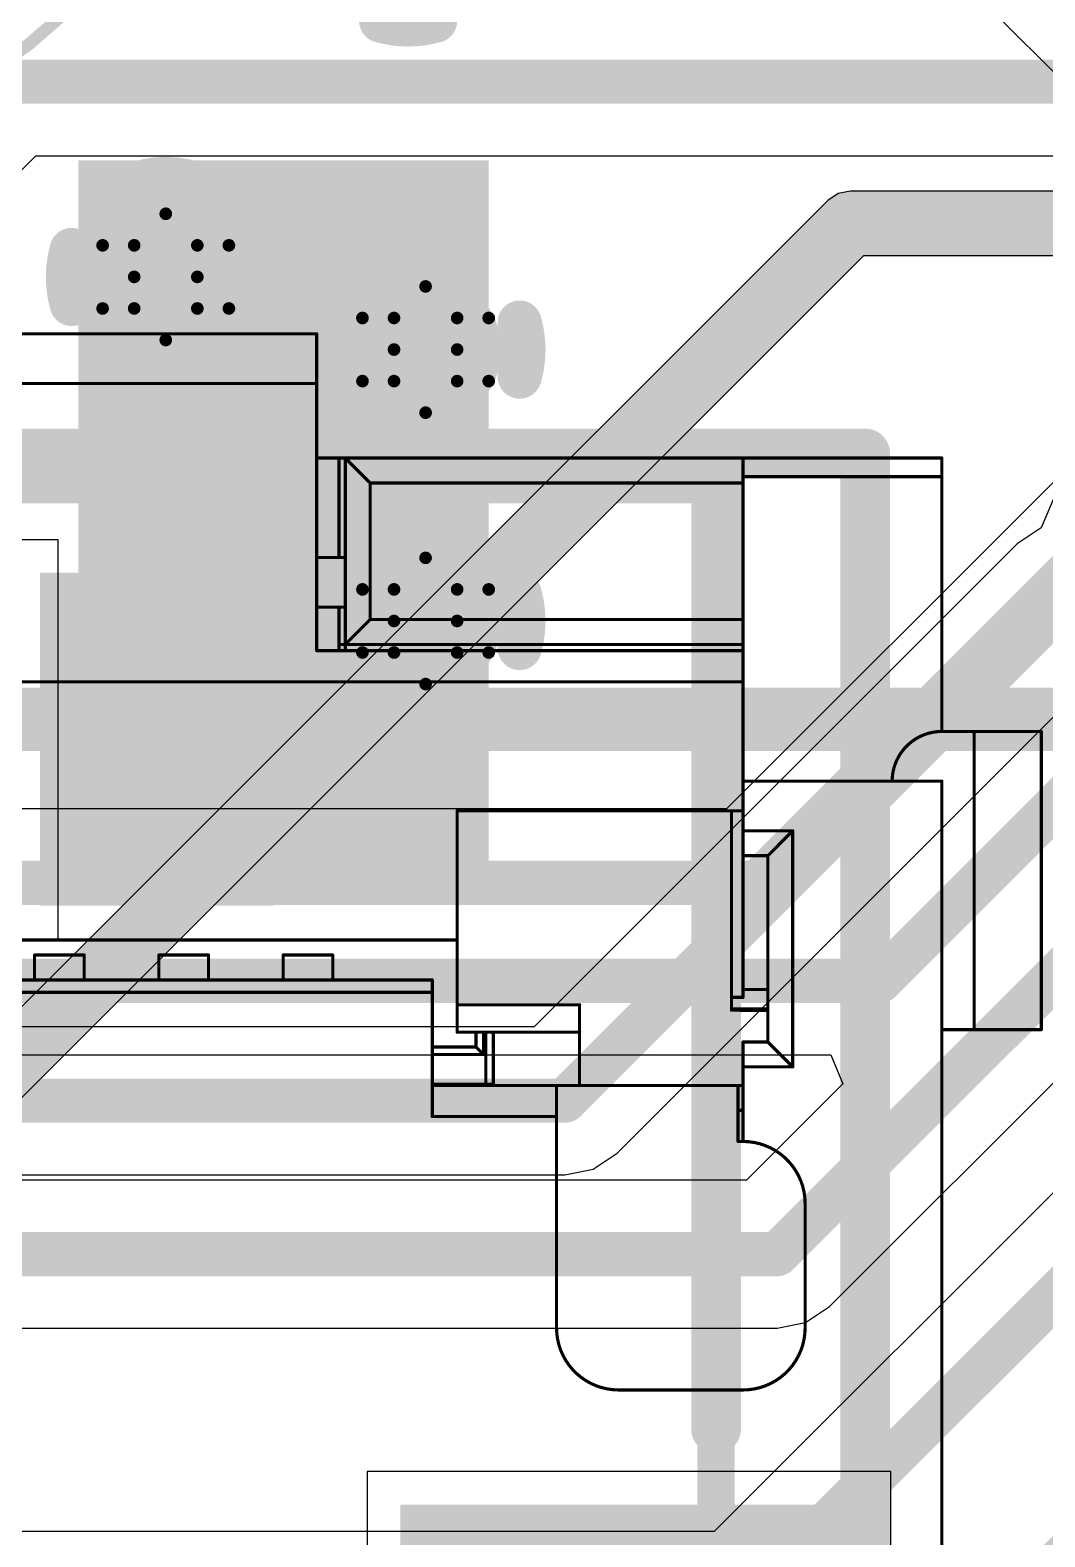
# Model space of a CAD drawing. Header units: millimetres. Extents: x 1.5 to 19.4, y 0 to 11.5.
# Drawn here: x 7.3628 to 7.5235, y 6.9089 to 7.1476 of the extents above; entities that cross this region are included whole.
import ezdxf

# ---------------------------------------------------------------- set-up
doc = ezdxf.new("R2010")
doc.units = ezdxf.units.MM
doc.header["$MEASUREMENT"] = 0
for name, color, linetype in [('BottomLayer', 5, 'Continuous'), ('BottomOverlay', 54, 'Continuous'), ('BottomPaste', 16, 'Continuous'), ('BottomSolder', 6, 'Continuous'), ('DrillDrawing', 1, 'Continuous'), ('InternalPlane1', 76, 'Continuous'), ('InternalPlane2', 16, 'Continuous'), ('KeepOutLayer', 6, 'Continuous'), ('Mechanical10', 56, 'Continuous'), ('Mechanical12', 56, 'Continuous'), ('Mechanical15', 56, 'Continuous'), ('Mechanical2', 216, 'Continuous'), ('Mechanical4', 56, 'Continuous'), ('Mechanical5', 56, 'Continuous'), ('MultiLayer', 9, 'Continuous'), ('TopLayer', 1, 'Continuous'), ('ViaHoleLayer', 16, 'Continuous')]:
    doc.layers.add(name, color=color, linetype=linetype)

# ---------------------------------------------------------------- blocks, each defined once
blk = doc.blocks.new('O_____XF2M_1215_1A_R100_B_1')
at = {"layer": 'BottomLayer'}
for points in [[(-0.20669, 0.04921), (-0.13976, 0.04921), (-0.20669, 0.10827), (-0.13976, 0.10827)], [(-0.11417, -0.09843), (-0.10236, -0.09843), (-0.11417, -0.05118), (-0.10236, -0.05118)], [(-0.09449, -0.09843), (-0.08268, -0.09843), (-0.09449, -0.05118), (-0.08268, -0.05118)]]:
    blk.add_solid(points, dxfattribs=at)
at = {"layer": 'BottomOverlay', "const_width": 0.00787}
for points in [[(-0.18701, 0.03445), (-0.18701, -0.11614)], [(0.18701, -0.11614), (-0.18701, -0.11614)]]:
    blk.add_lwpolyline(points, dxfattribs=at)
at = {"layer": 'BottomOverlay'}
for points, const_width in [([(-0.18898, 0.03445, 1), (-0.18504, 0.03445, 1)], 0.00394), ([(-0.13134, -0.075, 1), (-0.14118, -0.075, 1)], 0.00984), ([(-0.14364, -0.075, 1), (-0.13872, -0.075, 1)], 0.00492), ([(-0.1338, -0.075, 1), (-0.12888, -0.075, 1)], 0.00492), ([(-0.18898, -0.11614, 1), (-0.18504, -0.11614, 1)], 0.00394), ([(-0.18898, -0.11614, 1), (-0.18504, -0.11614, 1)], 0.00394)]:
    blk.add_lwpolyline(points, format="xyb", close=True, dxfattribs=dict(at, const_width=const_width))
at = {"layer": 'BottomPaste'}
for points in [[(-0.20669, 0.04921), (-0.13976, 0.04921), (-0.20669, 0.10827), (-0.13976, 0.10827)], [(-0.11417, -0.09843), (-0.10236, -0.09843), (-0.11417, -0.05118), (-0.10236, -0.05118)], [(-0.09449, -0.09843), (-0.08268, -0.09843), (-0.09449, -0.05118), (-0.08268, -0.05118)]]:
    blk.add_solid(points, dxfattribs=at)
at = {"layer": 'BottomSolder'}
for points in [[(-0.20945, 0.04646), (-0.13701, 0.04646), (-0.20945, 0.11102), (-0.13701, 0.11102)], [(-0.11693, -0.10118), (-0.09961, -0.10118), (-0.11693, -0.04843), (-0.09961, -0.04843)], [(-0.09724, -0.10118), (-0.07992, -0.10118), (-0.09724, -0.04843), (-0.07992, -0.04843)]]:
    blk.add_solid(points, dxfattribs=at)
at = {"layer": 'Mechanical10', "const_width": 0.00787}
for points in [[(-0.21063, 0.12008), (-0.21063, -0.12008)], [(0.21063, -0.12008), (-0.21063, -0.12008)]]:
    blk.add_lwpolyline(points, dxfattribs=at)
at = {"layer": 'Mechanical10', "const_width": 0.00394}
blk.add_lwpolyline([(-0.2126, -0.12008, 1), (-0.20866, -0.12008, 1)], format="xyb", close=True, dxfattribs=at)
blk.add_lwpolyline([(-0.2126, -0.12008, 1), (-0.20866, -0.12008, 1)], format="xyb", close=True, dxfattribs=at)
at = {"layer": 'Mechanical12', "const_width": 0.00591}
for points in [[(-0.18701, 0.11614), (-0.18701, -0.11614)], [(0.18701, -0.11614), (-0.18701, -0.11614)]]:
    blk.add_lwpolyline(points, dxfattribs=at)
at = {"layer": 'Mechanical12', "const_width": 0.00295}
blk.add_lwpolyline([(-0.18848, -0.11614, 1), (-0.18553, -0.11614, 1)], format="xyb", close=True, dxfattribs=at)
blk.add_lwpolyline([(-0.18848, -0.11614, 1), (-0.18553, -0.11614, 1)], format="xyb", close=True, dxfattribs=at)
at = {"layer": 'Mechanical15', "const_width": 0.00787}
for points in [[(-0.21063, 0.12008), (-0.21063, -0.12008)], [(0.21063, -0.12008), (-0.21063, -0.12008)]]:
    blk.add_lwpolyline(points, dxfattribs=at)
at = {"layer": 'Mechanical15', "const_width": 0.00394}
blk.add_lwpolyline([(-0.2126, -0.12008, 1), (-0.20866, -0.12008, 1)], format="xyb", close=True, dxfattribs=at)
blk.add_lwpolyline([(-0.2126, -0.12008, 1), (-0.20866, -0.12008, 1)], format="xyb", close=True, dxfattribs=at)

msp = doc.modelspace()

# ---------------------------------------------------------------- linework, layer by layer
at = {"layer": 'BottomLayer'}
for p, q in [((7.33771, 7.10169), (7.3637, 7.12768)), ((7.3637, 7.12768), (7.59477, 7.12768)), ((7.5253, 7.07433), (7.52293, 7.06876)), ((7.52293, 7.06876), (7.51913, 7.06622)), ((7.36722, 7.06686), (7.30578, 7.06686)), ((7.36722, 7.00361), (7.36722, 7.06686)), ((7.51913, 7.06622), (7.44261, 6.9897)), ((7.45576, 6.96969), (7.53227, 7.0462)), ((7.29056, 7.00361), (7.36722, 7.00361)), ((7.44261, 6.9897), (7.2974, 6.9897)), ((7.45195, 6.96714), (7.45576, 6.96969)), ((7.32696, 6.96625), (7.44747, 6.96625)), ((7.44747, 6.96625), (7.45195, 6.96714)), ((7.49911, 6.91922), (7.41618, 6.91922)), ((7.41618, 6.91922), (7.41618, 6.84417)), ((7.49911, 6.84417), (7.49911, 6.91922))]:
    msp.add_line(p, q, dxfattribs=at)
at = {"layer": 'BottomLayer', "const_width": 0.007}
for points in [[(7.35885, 7.13941), (7.60859, 7.13941)], [(7.44747, 6.97798), (7.52742, 7.05793)], [(7.29255, 6.97798), (7.44747, 6.97798)]]:
    msp.add_lwpolyline(points, dxfattribs=at)
at = {"layer": 'BottomLayer'}
for points, const_width in [([(7.37927, 7.10849, 1), (7.38927, 7.10849, 1)], 0.01), ([(7.42042, 7.09698, 1), (7.43042, 7.09698, 1)], 0.01), ([(7.42042, 7.05398, 1), (7.43042, 7.05398, 1)], 0.01), ([(7.44572, 6.97798, 1), (7.44922, 6.97798, 1)], 0.0035), ([(7.44572, 6.97798, 1), (7.44922, 6.97798, 1)], 0.0035)]:
    msp.add_lwpolyline(points, format="xyb", close=True, dxfattribs=dict(at, const_width=const_width))
msp.add_solid([(7.37042, 7.01398), (7.43542, 7.01398), (7.37042, 7.12698), (7.43542, 7.12698)], dxfattribs=at)
at = {"layer": 'DrillDrawing', "const_width": 0.002}
for points in [[(7.37927, 7.11349), (7.38427, 7.11849)], [(7.38427, 7.11849), (7.38927, 7.11349)], [(7.37427, 7.11349), (7.37927, 7.10849)], [(7.37427, 7.11349), (7.37927, 7.11349)], [(7.38927, 7.11349), (7.39427, 7.11349)], [(7.38927, 7.10849), (7.39427, 7.11349)], [(7.37427, 7.10349), (7.37927, 7.10849)], [(7.38927, 7.10849), (7.39427, 7.10349)], [(7.42042, 7.10198), (7.42542, 7.10698)], [(7.42542, 7.10698), (7.43042, 7.10198)], [(7.37427, 7.10349), (7.37927, 7.10349)], [(7.37927, 7.10349), (7.38427, 7.09849)], [(7.38427, 7.09849), (7.38927, 7.10349)], [(7.38927, 7.10349), (7.39427, 7.10349)], [(7.41542, 7.10198), (7.42042, 7.09698)], [(7.41542, 7.10198), (7.42042, 7.10198)], [(7.43042, 7.10198), (7.43542, 7.10198)], [(7.43042, 7.09698), (7.43542, 7.10198)], [(7.41542, 7.09198), (7.42042, 7.09698)], [(7.43042, 7.09698), (7.43542, 7.09198)], [(7.41542, 7.09198), (7.42042, 7.09198)], [(7.42042, 7.09198), (7.42542, 7.08698)], [(7.42542, 7.08698), (7.43042, 7.09198)], [(7.43042, 7.09198), (7.43542, 7.09198)], [(7.42042, 7.05898), (7.42542, 7.06398)], [(7.42542, 7.06398), (7.43042, 7.05898)], [(7.41542, 7.05898), (7.42042, 7.05398)], [(7.41542, 7.05898), (7.42042, 7.05898)], [(7.43042, 7.05898), (7.43542, 7.05898)], [(7.43042, 7.05398), (7.43542, 7.05898)], [(7.41542, 7.04898), (7.42042, 7.05398)], [(7.43042, 7.05398), (7.43542, 7.04898)], [(7.41542, 7.04898), (7.42042, 7.04898)], [(7.42042, 7.04898), (7.42542, 7.04398)], [(7.42542, 7.04398), (7.43042, 7.04898)], [(7.43042, 7.04898), (7.43542, 7.04898)]]:
    msp.add_lwpolyline(points, dxfattribs=at)
at = {"layer": 'DrillDrawing', "const_width": 0.001}
for points in [[(7.38377, 7.11849, 1), (7.38477, 7.11849, 1)], [(7.38377, 7.11849, 1), (7.38477, 7.11849, 1)], [(7.37377, 7.11349, 1), (7.37477, 7.11349, 1)], [(7.37377, 7.11349, 1), (7.37477, 7.11349, 1)], [(7.37877, 7.11349, 1), (7.37977, 7.11349, 1)], [(7.37877, 7.11349, 1), (7.37977, 7.11349, 1)], [(7.38877, 7.11349, 1), (7.38977, 7.11349, 1)], [(7.38877, 7.11349, 1), (7.38977, 7.11349, 1)], [(7.39377, 7.11349, 1), (7.39477, 7.11349, 1)], [(7.39377, 7.11349, 1), (7.39477, 7.11349, 1)], [(7.37877, 7.10849, 1), (7.37977, 7.10849, 1)], [(7.37877, 7.10849, 1), (7.37977, 7.10849, 1)], [(7.38877, 7.10849, 1), (7.38977, 7.10849, 1)], [(7.38877, 7.10849, 1), (7.38977, 7.10849, 1)], [(7.42492, 7.10698, 1), (7.42592, 7.10698, 1)], [(7.42492, 7.10698, 1), (7.42592, 7.10698, 1)], [(7.37377, 7.10349, 1), (7.37477, 7.10349, 1)], [(7.37377, 7.10349, 1), (7.37477, 7.10349, 1)], [(7.37877, 7.10349, 1), (7.37977, 7.10349, 1)], [(7.37877, 7.10349, 1), (7.37977, 7.10349, 1)], [(7.38877, 7.10349, 1), (7.38977, 7.10349, 1)], [(7.38877, 7.10349, 1), (7.38977, 7.10349, 1)], [(7.39377, 7.10349, 1), (7.39477, 7.10349, 1)], [(7.39377, 7.10349, 1), (7.39477, 7.10349, 1)], [(7.41492, 7.10198, 1), (7.41592, 7.10198, 1)], [(7.41492, 7.10198, 1), (7.41592, 7.10198, 1)], [(7.41992, 7.10198, 1), (7.42092, 7.10198, 1)], [(7.41992, 7.10198, 1), (7.42092, 7.10198, 1)], [(7.42992, 7.10198, 1), (7.43092, 7.10198, 1)], [(7.42992, 7.10198, 1), (7.43092, 7.10198, 1)], [(7.43492, 7.10198, 1), (7.43592, 7.10198, 1)], [(7.43492, 7.10198, 1), (7.43592, 7.10198, 1)], [(7.38377, 7.09849, 1), (7.38477, 7.09849, 1)], [(7.38377, 7.09849, 1), (7.38477, 7.09849, 1)], [(7.41992, 7.09698, 1), (7.42092, 7.09698, 1)], [(7.41992, 7.09698, 1), (7.42092, 7.09698, 1)], [(7.42992, 7.09698, 1), (7.43092, 7.09698, 1)], [(7.42992, 7.09698, 1), (7.43092, 7.09698, 1)], [(7.41492, 7.09198, 1), (7.41592, 7.09198, 1)], [(7.41492, 7.09198, 1), (7.41592, 7.09198, 1)], [(7.41992, 7.09198, 1), (7.42092, 7.09198, 1)], [(7.41992, 7.09198, 1), (7.42092, 7.09198, 1)], [(7.42992, 7.09198, 1), (7.43092, 7.09198, 1)], [(7.42992, 7.09198, 1), (7.43092, 7.09198, 1)], [(7.43492, 7.09198, 1), (7.43592, 7.09198, 1)], [(7.43492, 7.09198, 1), (7.43592, 7.09198, 1)], [(7.42492, 7.08698, 1), (7.42592, 7.08698, 1)], [(7.42492, 7.08698, 1), (7.42592, 7.08698, 1)], [(7.42492, 7.06398, 1), (7.42592, 7.06398, 1)], [(7.42492, 7.06398, 1), (7.42592, 7.06398, 1)], [(7.41492, 7.05898, 1), (7.41592, 7.05898, 1)], [(7.41492, 7.05898, 1), (7.41592, 7.05898, 1)], [(7.41992, 7.05898, 1), (7.42092, 7.05898, 1)], [(7.41992, 7.05898, 1), (7.42092, 7.05898, 1)], [(7.42992, 7.05898, 1), (7.43092, 7.05898, 1)], [(7.42992, 7.05898, 1), (7.43092, 7.05898, 1)], [(7.43492, 7.05898, 1), (7.43592, 7.05898, 1)], [(7.43492, 7.05898, 1), (7.43592, 7.05898, 1)], [(7.41992, 7.05398, 1), (7.42092, 7.05398, 1)], [(7.41992, 7.05398, 1), (7.42092, 7.05398, 1)], [(7.42992, 7.05398, 1), (7.43092, 7.05398, 1)], [(7.42992, 7.05398, 1), (7.43092, 7.05398, 1)], [(7.41492, 7.04898, 1), (7.41592, 7.04898, 1)], [(7.41492, 7.04898, 1), (7.41592, 7.04898, 1)], [(7.41992, 7.04898, 1), (7.42092, 7.04898, 1)], [(7.41992, 7.04898, 1), (7.42092, 7.04898, 1)], [(7.42992, 7.04898, 1), (7.43092, 7.04898, 1)], [(7.42992, 7.04898, 1), (7.43092, 7.04898, 1)], [(7.43492, 7.04898, 1), (7.43592, 7.04898, 1)], [(7.43492, 7.04898, 1), (7.43592, 7.04898, 1)], [(7.42492, 7.04398, 1), (7.42592, 7.04398, 1)], [(7.42492, 7.04398, 1), (7.42592, 7.04398, 1)]]:
    msp.add_lwpolyline(points, format="xyb", close=True, dxfattribs=at)
at = {"layer": 'InternalPlane1', "const_width": 0.007}
for points in [[(7.42693, 7.14908, -0.140541), (7.41838, 7.14908)], [(7.37999, 7.12339, -0.140541), (7.38854, 7.12339)], [(7.36937, 7.10421, -0.140541), (7.36937, 7.11276)], [(7.39916, 7.11276, -0.140541), (7.39916, 7.10421)], [(7.42114, 7.11188, -0.140541), (7.42969, 7.11188)], [(7.41052, 7.0927, -0.140541), (7.41052, 7.10125)], [(7.44032, 7.10125, -0.140541), (7.44032, 7.0927)], [(7.38854, 7.09359, -0.140541), (7.37999, 7.09359)], [(7.42969, 7.08208, -0.140541), (7.42114, 7.08208)], [(7.42114, 7.06888, -0.140541), (7.42969, 7.06888)], [(7.41052, 7.0497, -0.140541), (7.41052, 7.05825)], [(7.44032, 7.05825, -0.140541), (7.44032, 7.0497)], [(7.42969, 7.03908, -0.140541), (7.42114, 7.03908)]]:
    msp.add_lwpolyline(points, format="xyb", dxfattribs=at)
at = {"layer": 'InternalPlane1', "const_width": 0.0035}
for points in [[(7.41663, 7.14908, 1), (7.42013, 7.14908, 1)], [(7.42518, 7.14908, 1), (7.42868, 7.14908, 1)], [(7.37824, 7.12339, 1), (7.38174, 7.12339, 1)], [(7.38679, 7.12339, 1), (7.39029, 7.12339, 1)], [(7.36762, 7.11276, 1), (7.37112, 7.11276, 1)], [(7.39741, 7.11276, 1), (7.40091, 7.11276, 1)], [(7.41939, 7.11188, 1), (7.42289, 7.11188, 1)], [(7.42794, 7.11188, 1), (7.43144, 7.11188, 1)], [(7.36762, 7.10421, 1), (7.37112, 7.10421, 1)], [(7.39741, 7.10421, 1), (7.40091, 7.10421, 1)], [(7.40877, 7.10125, 1), (7.41227, 7.10125, 1)], [(7.43857, 7.10125, 1), (7.44207, 7.10125, 1)], [(7.37824, 7.09359, 1), (7.38174, 7.09359, 1)], [(7.38679, 7.09359, 1), (7.39029, 7.09359, 1)], [(7.40877, 7.0927, 1), (7.41227, 7.0927, 1)], [(7.43857, 7.0927, 1), (7.44207, 7.0927, 1)], [(7.41939, 7.08208, 1), (7.42289, 7.08208, 1)], [(7.42794, 7.08208, 1), (7.43144, 7.08208, 1)], [(7.41939, 7.06888, 1), (7.42289, 7.06888, 1)], [(7.42794, 7.06888, 1), (7.43144, 7.06888, 1)], [(7.40877, 7.05825, 1), (7.41227, 7.05825, 1)], [(7.43857, 7.05825, 1), (7.44207, 7.05825, 1)], [(7.40877, 7.0497, 1), (7.41227, 7.0497, 1)], [(7.43857, 7.0497, 1), (7.44207, 7.0497, 1)], [(7.41939, 7.03908, 1), (7.42289, 7.03908, 1)], [(7.42794, 7.03908, 1), (7.43144, 7.03908, 1)]]:
    msp.add_lwpolyline(points, format="xyb", close=True, dxfattribs=at)
at = {"layer": 'InternalPlane2'}
for p, q in [((7.49076, 7.12169), (7.48911, 7.12058)), ((7.49271, 7.12207), (7.49076, 7.12169)), ((7.62242, 7.12207), (7.49271, 7.12207)), ((7.48911, 7.12058), (7.2946, 6.92607)), ((7.30032, 6.91737), (7.49482, 7.11188)), ((7.49482, 7.11188), (7.62031, 7.11188))]:
    msp.add_line(p, q, dxfattribs=at)
at = {"layer": 'InternalPlane2', "const_width": 0.01}
for points in [[(7.29671, 6.92098), (7.49271, 7.11698)], [(7.49271, 7.11698), (7.62242, 7.11698)]]:
    msp.add_lwpolyline(points, dxfattribs=at)
at = {"layer": 'InternalPlane2'}
for points, const_width in [([(7.49021, 7.11698, 1), (7.49521, 7.11698, 1)], 0.005), ([(7.49021, 7.11698, 1), (7.49521, 7.11698, 1)], 0.005), ([(7.37827, 7.10849, 1), (7.39027, 7.10849, 1)], 0.012), ([(7.41942, 7.09698, 1), (7.43142, 7.09698, 1)], 0.012), ([(7.41942, 7.05398, 1), (7.43142, 7.05398, 1)], 0.012)]:
    msp.add_lwpolyline(points, format="xyb", close=True, dxfattribs=dict(at, const_width=const_width))
at = {"layer": 'KeepOutLayer', "const_width": 0.005}
msp.add_lwpolyline([(7.53081, 7.53534, 1), (6.63317, 7.53534, 1)], format="xyb", close=True, dxfattribs=at)
at = {"layer": 'Mechanical2', "const_width": 0.00197}
msp.add_lwpolyline([(6.59162, 7.71659, -2.449692), (6.86376, 7.07634)], format="xyb", dxfattribs=at)
at = {"layer": 'Mechanical2', "const_width": 0.01}
msp.add_lwpolyline([(7.05193, 7.03839), (8.14248, 7.03839)], dxfattribs=at)
at = {"layer": 'Mechanical4', "const_width": 0.005}
msp.add_lwpolyline([(7.53081, 7.53534, 1), (6.63317, 7.53534, 1)], format="xyb", close=True, dxfattribs=at)
at = {"layer": 'Mechanical5', "const_width": 0.0005}
for points in [[(7.18888, 7.09947), (7.40817, 7.09947)], [(7.40817, 7.04927), (7.40817, 7.09947)], [(7.18888, 7.0916), (7.40817, 7.0916)], [(7.40817, 7.07979), (7.50719, 7.07979)], [(7.41171, 7.06404), (7.41171, 7.07979)], [(7.4127, 7.04927), (7.4127, 7.07979)], [(7.4127, 7.07979), (7.41663, 7.07585)], [(7.47569, 6.99435), (7.47569, 7.07979)], [(7.50719, 7.03648), (7.50719, 7.07979)], [(7.41663, 7.0542), (7.41663, 7.07585)], [(7.41663, 7.07585), (7.47569, 7.07585)], [(7.47569, 7.07683), (7.50719, 7.07683)], [(7.40817, 7.06404), (7.4127, 7.06404)], [(7.40817, 7.05616), (7.4127, 7.05616)], [(7.41171, 7.04927), (7.41171, 7.05616)], [(7.4127, 7.05026), (7.41663, 7.0542)], [(7.41663, 7.0542), (7.47569, 7.0542)], [(7.40817, 7.04927), (7.47569, 7.04927)], [(7.41171, 7.05026), (7.47569, 7.05026)], [(7.12136, 7.04435), (7.47569, 7.04435)], [(7.50719, 7.03648), (7.52293, 7.03648)], [(7.5123, 6.98923), (7.5123, 7.03648)], [(7.52293, 6.98923), (7.52293, 7.03648)], [(7.47569, 7.0286), (7.50719, 7.0286)], [(7.50719, 6.90656), (7.50719, 7.0286)], [(7.43041, 7.0239), (7.47569, 7.0239)], [(7.43041, 6.98884), (7.43041, 7.0239)], [(7.47387, 6.9925), (7.47387, 7.0239)], [(7.47569, 7.02073), (7.48356, 7.02073)], [(7.47963, 7.01679), (7.48356, 7.02073)], [(7.48356, 6.98333), (7.48356, 7.02073)], [(7.47569, 7.01679), (7.47963, 7.01679)], [(7.47963, 6.98727), (7.47963, 7.01679)], [(7.15089, 7.00344), (7.43041, 7.00344)], [(7.36348, 6.99711), (7.36348, 7.00105)], [(7.36348, 7.00105), (7.37136, 7.00105)], [(7.37136, 6.99711), (7.37136, 7.00105)], [(7.38317, 6.99711), (7.38317, 7.00105)], [(7.38317, 7.00105), (7.39104, 7.00105)], [(7.39104, 6.99711), (7.39104, 7.00105)], [(7.40286, 6.99711), (7.40286, 7.00105)], [(7.40286, 7.00105), (7.41073, 7.00105)], [(7.41073, 6.99711), (7.41073, 7.00105)], [(7.17057, 6.99711), (7.42648, 6.99711)], [(7.42648, 6.97546), (7.42648, 6.99711)], [(7.17057, 6.99514), (7.42648, 6.99514)], [(7.47387, 6.99435), (7.47569, 6.99435)], [(7.47569, 6.9956), (7.47963, 6.9956)], [(7.43041, 6.99317), (7.44981, 6.99317)], [(7.44981, 6.98038), (7.44981, 6.99317)], [(7.47387, 6.9925), (7.47963, 6.99251)], [(7.47387, 6.99233), (7.47387, 6.9925)], [(7.47617, 6.9923), (7.47732, 6.9923)], [(7.50719, 6.98923), (7.52293, 6.98923)], [(7.43041, 6.98884), (7.44981, 6.98884)], [(7.43341, 6.98648), (7.43341, 6.98884)], [(7.43459, 6.9853), (7.43459, 6.98884)], [(7.43496, 6.98057), (7.43496, 6.98884)], [(7.43614, 6.98057), (7.43614, 6.98884)], [(7.47569, 6.97152), (7.47569, 6.98727)], [(7.47569, 6.98727), (7.47963, 6.98727)], [(7.47963, 6.98727), (7.48356, 6.98333)], [(7.42648, 6.98648), (7.43341, 6.98648)], [(7.42648, 6.9853), (7.43459, 6.9853)], [(7.43341, 6.98648), (7.43459, 6.9853)], [(7.47569, 6.98333), (7.48356, 6.98333)], [(7.42648, 6.98057), (7.43614, 6.98057)], [(7.42648, 6.98038), (7.47569, 6.98038)], [(7.44616, 6.94199), (7.44616, 6.98038)], [(7.4749, 6.97152), (7.4749, 6.98038)], [(7.42648, 6.97546), (7.44616, 6.97546)], [(7.4749, 6.97644), (7.47569, 6.97644)], [(7.4749, 6.97152), (7.47569, 6.97152)], [(7.48553, 6.94199), (7.48553, 6.96168)], [(7.456, 6.93215), (7.47569, 6.93215)]]:
    msp.add_lwpolyline(points, dxfattribs=at)
at = {"layer": 'Mechanical5', "const_width": 0.00025}
for points in [[(7.40805, 7.09947, 1), (7.40829, 7.09947, 1)], [(7.40805, 7.09947, 1), (7.40829, 7.09947, 1)], [(7.40805, 7.0916, 1), (7.40829, 7.0916, 1)], [(7.40805, 7.07979, 1), (7.40829, 7.07979, 1)], [(7.41159, 7.07979, 1), (7.41184, 7.07979, 1)], [(7.41257, 7.07979, 1), (7.41282, 7.07979, 1)], [(7.41257, 7.07979, 1), (7.41282, 7.07979, 1)], [(7.47556, 7.07979, 1), (7.47581, 7.07979, 1)], [(7.50706, 7.07979, 1), (7.50731, 7.07979, 1)], [(7.50706, 7.07979, 1), (7.50731, 7.07979, 1)], [(7.41651, 7.07585, 1), (7.41676, 7.07585, 1)], [(7.41651, 7.07585, 1), (7.41676, 7.07585, 1)], [(7.41651, 7.07585, 1), (7.41676, 7.07585, 1)], [(7.47556, 7.07683, 1), (7.47581, 7.07683, 1)], [(7.47556, 7.07585, 1), (7.47581, 7.07585, 1)], [(7.50706, 7.07683, 1), (7.50731, 7.07683, 1)], [(7.40805, 7.06404, 1), (7.40829, 7.06404, 1)], [(7.41159, 7.06404, 1), (7.41184, 7.06404, 1)], [(7.41257, 7.06404, 1), (7.41282, 7.06404, 1)], [(7.40805, 7.05616, 1), (7.40829, 7.05616, 1)], [(7.41159, 7.05616, 1), (7.41184, 7.05616, 1)], [(7.41257, 7.05616, 1), (7.41282, 7.05616, 1)], [(7.41651, 7.0542, 1), (7.41676, 7.0542, 1)], [(7.41651, 7.0542, 1), (7.41676, 7.0542, 1)], [(7.41651, 7.0542, 1), (7.41676, 7.0542, 1)], [(7.47556, 7.0542, 1), (7.47581, 7.0542, 1)], [(7.40805, 7.04927, 1), (7.40829, 7.04927, 1)], [(7.40805, 7.04927, 1), (7.40829, 7.04927, 1)], [(7.41159, 7.05026, 1), (7.41184, 7.05026, 1)], [(7.41159, 7.04927, 1), (7.41184, 7.04927, 1)], [(7.41257, 7.05026, 1), (7.41282, 7.05026, 1)], [(7.41257, 7.04927, 1), (7.41282, 7.04927, 1)], [(7.47556, 7.05026, 1), (7.47581, 7.05026, 1)], [(7.47556, 7.04927, 1), (7.47581, 7.04927, 1)], [(7.47556, 7.04435, 1), (7.47581, 7.04435, 1)], [(7.50706, 7.03648, 1), (7.50731, 7.03648, 1)], [(7.50706, 7.03648, 1), (7.50731, 7.03648, 1)], [(7.50706, 7.03648, 1), (7.50731, 7.03648, 1)], [(7.51218, 7.03648, 1), (7.51243, 7.03648, 1)], [(7.52281, 7.03648, 1), (7.52306, 7.03648, 1)], [(7.52281, 7.03648, 1), (7.52306, 7.03648, 1)], [(7.47556, 7.0286, 1), (7.47581, 7.0286, 1)], [(7.49919, 7.0286, 1), (7.49944, 7.0286, 1)], [(7.50706, 7.0286, 1), (7.50731, 7.0286, 1)], [(7.50706, 7.0286, 1), (7.50731, 7.0286, 1)], [(7.43029, 7.0239, 1), (7.43054, 7.0239, 1)], [(7.43029, 7.0239, 1), (7.43054, 7.0239, 1)], [(7.47374, 7.0239, 1), (7.47399, 7.0239, 1)], [(7.47556, 7.0239, 1), (7.47581, 7.0239, 1)], [(7.47556, 7.02073, 1), (7.47581, 7.02073, 1)], [(7.48344, 7.02073, 1), (7.48369, 7.02073, 1)], [(7.48344, 7.02073, 1), (7.48369, 7.02073, 1)], [(7.48344, 7.02073, 1), (7.48369, 7.02073, 1)], [(7.47556, 7.01679, 1), (7.47581, 7.01679, 1)], [(7.4795, 7.01679, 1), (7.47975, 7.01679, 1)], [(7.4795, 7.01679, 1), (7.47975, 7.01679, 1)], [(7.4795, 7.01679, 1), (7.47975, 7.01679, 1)], [(7.43029, 7.00344, 1), (7.43054, 7.00344, 1)], [(7.36336, 7.00105, 1), (7.36361, 7.00105, 1)], [(7.36336, 7.00105, 1), (7.36361, 7.00105, 1)], [(7.37123, 7.00105, 1), (7.37148, 7.00105, 1)], [(7.37123, 7.00105, 1), (7.37148, 7.00105, 1)], [(7.38305, 7.00105, 1), (7.3833, 7.00105, 1)], [(7.38305, 7.00105, 1), (7.3833, 7.00105, 1)], [(7.39092, 7.00105, 1), (7.39117, 7.00105, 1)], [(7.39092, 7.00105, 1), (7.39117, 7.00105, 1)], [(7.40273, 7.00105, 1), (7.40298, 7.00105, 1)], [(7.40273, 7.00105, 1), (7.40298, 7.00105, 1)], [(7.4106, 7.00105, 1), (7.41085, 7.00105, 1)], [(7.4106, 7.00105, 1), (7.41085, 7.00105, 1)], [(7.36336, 6.99711, 1), (7.36361, 6.99711, 1)], [(7.37123, 6.99711, 1), (7.37148, 6.99711, 1)], [(7.38305, 6.99711, 1), (7.3833, 6.99711, 1)], [(7.39092, 6.99711, 1), (7.39117, 6.99711, 1)], [(7.40273, 6.99711, 1), (7.40298, 6.99711, 1)], [(7.4106, 6.99711, 1), (7.41085, 6.99711, 1)], [(7.42635, 6.99711, 1), (7.4266, 6.99711, 1)], [(7.42635, 6.99711, 1), (7.4266, 6.99711, 1)], [(7.42635, 6.99514, 1), (7.4266, 6.99514, 1)], [(7.47374, 6.99435, 1), (7.47399, 6.99435, 1)], [(7.47556, 6.9956, 1), (7.47581, 6.9956, 1)], [(7.47556, 6.99435, 1), (7.47581, 6.99435, 1)], [(7.47556, 6.99435, 1), (7.47581, 6.99435, 1)], [(7.4795, 6.9956, 1), (7.47975, 6.9956, 1)], [(7.43029, 6.99317, 1), (7.43054, 6.99317, 1)], [(7.44969, 6.99317, 1), (7.44994, 6.99317, 1)], [(7.44969, 6.99317, 1), (7.44994, 6.99317, 1)], [(7.47374, 6.9925, 1), (7.47399, 6.9925, 1)], [(7.47374, 6.9925, 1), (7.47399, 6.9925, 1)], [(7.47374, 6.9925, 1), (7.47399, 6.9925, 1)], [(7.47374, 6.99233, 1), (7.47399, 6.99233, 1)], [(7.47374, 6.99233, 1), (7.47399, 6.99233, 1)], [(7.47605, 6.9923, 1), (7.4763, 6.9923, 1)], [(7.47605, 6.9923, 1), (7.4763, 6.9923, 1)], [(7.4772, 6.9923, 1), (7.47745, 6.9923, 1)], [(7.4772, 6.9923, 1), (7.47745, 6.9923, 1)], [(7.4795, 6.99251, 1), (7.47975, 6.99251, 1)], [(7.4795, 6.99228, 1), (7.47975, 6.99228, 1)], [(7.50706, 6.98923, 1), (7.50731, 6.98923, 1)], [(7.51218, 6.98923, 1), (7.51243, 6.98923, 1)], [(7.52281, 6.98923, 1), (7.52306, 6.98923, 1)], [(7.52281, 6.98923, 1), (7.52306, 6.98923, 1)], [(7.43029, 6.98884, 1), (7.43054, 6.98884, 1)], [(7.43029, 6.98884, 1), (7.43054, 6.98884, 1)], [(7.43328, 6.98884, 1), (7.43353, 6.98884, 1)], [(7.43446, 6.98884, 1), (7.43471, 6.98884, 1)], [(7.43483, 6.98884, 1), (7.43508, 6.98884, 1)], [(7.43601, 6.98884, 1), (7.43626, 6.98884, 1)], [(7.44969, 6.98884, 1), (7.44994, 6.98884, 1)], [(7.47556, 6.98727, 1), (7.47581, 6.98727, 1)], [(7.47556, 6.98727, 1), (7.47581, 6.98727, 1)], [(7.4795, 6.98727, 1), (7.47975, 6.98727, 1)], [(7.4795, 6.98727, 1), (7.47975, 6.98727, 1)], [(7.4795, 6.98727, 1), (7.47975, 6.98727, 1)], [(7.42635, 6.98648, 1), (7.4266, 6.98648, 1)], [(7.42635, 6.9853, 1), (7.4266, 6.9853, 1)], [(7.43328, 6.98648, 1), (7.43353, 6.98648, 1)], [(7.43328, 6.98648, 1), (7.43353, 6.98648, 1)], [(7.43328, 6.98648, 1), (7.43353, 6.98648, 1)], [(7.43446, 6.9853, 1), (7.43471, 6.9853, 1)], [(7.43446, 6.9853, 1), (7.43471, 6.9853, 1)], [(7.43446, 6.9853, 1), (7.43471, 6.9853, 1)], [(7.47556, 6.98333, 1), (7.47581, 6.98333, 1)], [(7.48344, 6.98333, 1), (7.48369, 6.98333, 1)], [(7.48344, 6.98333, 1), (7.48369, 6.98333, 1)], [(7.48344, 6.98333, 1), (7.48369, 6.98333, 1)], [(7.42635, 6.98057, 1), (7.4266, 6.98057, 1)], [(7.42635, 6.98038, 1), (7.4266, 6.98038, 1)], [(7.43483, 6.98057, 1), (7.43508, 6.98057, 1)], [(7.43601, 6.98057, 1), (7.43626, 6.98057, 1)], [(7.43601, 6.98057, 1), (7.43626, 6.98057, 1)], [(7.44604, 6.98038, 1), (7.44629, 6.98038, 1)], [(7.44969, 6.98038, 1), (7.44994, 6.98038, 1)], [(7.47478, 6.98038, 1), (7.47503, 6.98038, 1)], [(7.47556, 6.98038, 1), (7.47581, 6.98038, 1)], [(7.42635, 6.97546, 1), (7.4266, 6.97546, 1)], [(7.42635, 6.97546, 1), (7.4266, 6.97546, 1)], [(7.44604, 6.97546, 1), (7.44629, 6.97546, 1)], [(7.47478, 6.97644, 1), (7.47503, 6.97644, 1)], [(7.47556, 6.97644, 1), (7.47581, 6.97644, 1)], [(7.47478, 6.97152, 1), (7.47503, 6.97152, 1)], [(7.47478, 6.97152, 1), (7.47503, 6.97152, 1)], [(7.47556, 6.97152, 1), (7.47581, 6.97152, 1)], [(7.47556, 6.97152, 1), (7.47581, 6.97152, 1)], [(7.47556, 6.97152, 1), (7.47581, 6.97152, 1)], [(7.48541, 6.96168, 1), (7.48566, 6.96168, 1)], [(7.48541, 6.96168, 1), (7.48566, 6.96168, 1)], [(7.44604, 6.94199, 1), (7.44629, 6.94199, 1)], [(7.44604, 6.94199, 1), (7.44629, 6.94199, 1)], [(7.48541, 6.94199, 1), (7.48566, 6.94199, 1)], [(7.48541, 6.94199, 1), (7.48566, 6.94199, 1)], [(7.45588, 6.93215, 1), (7.45613, 6.93215, 1)], [(7.45588, 6.93215, 1), (7.45613, 6.93215, 1)], [(7.47556, 6.93215, 1), (7.47581, 6.93215, 1)], [(7.47556, 6.93215, 1), (7.47581, 6.93215, 1)]]:
    msp.add_lwpolyline(points, format="xyb", close=True, dxfattribs=at)
at = {"layer": 'Mechanical5', "const_width": 0.0005}
for points in [[(7.49931, 7.0286, -0.414214), (7.50719, 7.03648)], [(7.47617, 6.9923, -0.006315), (7.47387, 6.99233)], [(7.47732, 6.9923, -0.004878), (7.47963, 6.99228)], [(7.47569, 6.97152, -0.414214), (7.48553, 6.96168)], [(7.456, 6.93215, -0.414214), (7.44616, 6.94199)], [(7.48553, 6.94199, -0.414214), (7.47569, 6.93215)]]:
    msp.add_lwpolyline(points, format="xyb", dxfattribs=at)
at = {"layer": 'MultiLayer', "const_width": 0.01}
for points in [[(7.37927, 7.10849, 1), (7.38927, 7.10849, 1)], [(7.42042, 7.09698, 1), (7.43042, 7.09698, 1)], [(7.42042, 7.05398, 1), (7.43042, 7.05398, 1)]]:
    msp.add_lwpolyline(points, format="xyb", close=True, dxfattribs=at)
at = {"layer": 'TopLayer'}
for p, q in [((7.49713, 7.16869), (7.67449, 6.99132)), ((7.52495, 7.07609), (7.47309, 7.02423)), ((7.47309, 7.02423), (7.26695, 7.02423)), ((7.4894, 6.94538), (7.54227, 6.99825)), ((7.30232, 6.98525), (7.48958, 6.98525)), ((7.48958, 6.98525), (7.49149, 6.98063)), ((7.54467, 6.98327), (7.4711, 6.9097)), ((7.49149, 6.98063), (7.47625, 6.96539)), ((7.47625, 6.96539), (7.32223, 6.96539)), ((7.48559, 6.94283), (7.4894, 6.94538)), ((7.32223, 6.94194), (7.48111, 6.94194)), ((7.48111, 6.94194), (7.48559, 6.94283)), ((7.4711, 6.9097), (6.99155, 6.9097))]:
    msp.add_line(p, q, dxfattribs=at)
for points, const_width in [([(7.37927, 7.10849, 1), (7.38927, 7.10849, 1)], 0.01), ([(7.42042, 7.09698, 1), (7.43042, 7.09698, 1)], 0.01), ([(7.42042, 7.05398, 1), (7.43042, 7.05398, 1)], 0.01), ([(7.4762, 7.0125, 1), (7.4797, 7.0125, 1)], 0.0035), ([(7.4762, 7.0125, 1), (7.4797, 7.0125, 1)], 0.0035), ([(7.49567, 6.99698, 1), (7.49917, 6.99698, 1)], 0.0035), ([(7.49567, 6.99698, 1), (7.49917, 6.99698, 1)], 0.0035), ([(7.47936, 6.95367, 1), (7.48286, 6.95367, 1)], 0.0035), ([(7.47936, 6.95367, 1), (7.48286, 6.95367, 1)], 0.0035)]:
    msp.add_lwpolyline(points, format="xyb", close=True, dxfattribs=dict(at, const_width=const_width))
at = {"layer": 'TopLayer', "const_width": 0.007}
for points in [[(7.47795, 7.0125), (7.54284, 7.0774)], [(7.49742, 6.99698), (7.53359, 7.03315)], [(7.26695, 7.0125), (7.47795, 7.0125)], [(7.48111, 6.95367), (7.53742, 7.00998)], [(7.29746, 6.99698), (7.49742, 6.99698)], [(7.47596, 6.89798), (7.55296, 6.97498)], [(7.30842, 6.95367), (7.48111, 6.95367)], [(7.4997, 6.87898), (7.57142, 6.9507)]]:
    msp.add_lwpolyline(points, dxfattribs=at)
at = {"layer": 'ViaHoleLayer', "const_width": 0.005}
for points in [[(7.38177, 7.10849, 1), (7.38677, 7.10849, 1)], [(7.42292, 7.09698, 1), (7.42792, 7.09698, 1)], [(7.42292, 7.05398, 1), (7.42792, 7.05398, 1)]]:
    msp.add_lwpolyline(points, format="xyb", close=True, dxfattribs=at)

# ---------------------------------------------------------------- block references
at = {"rotation": 180}
msp.add_blockref('O_____XF2M_1215_1A_R100_B_1', (7.28442, 6.96043), dxfattribs=at)

doc.saveas('drawing.dxf')
